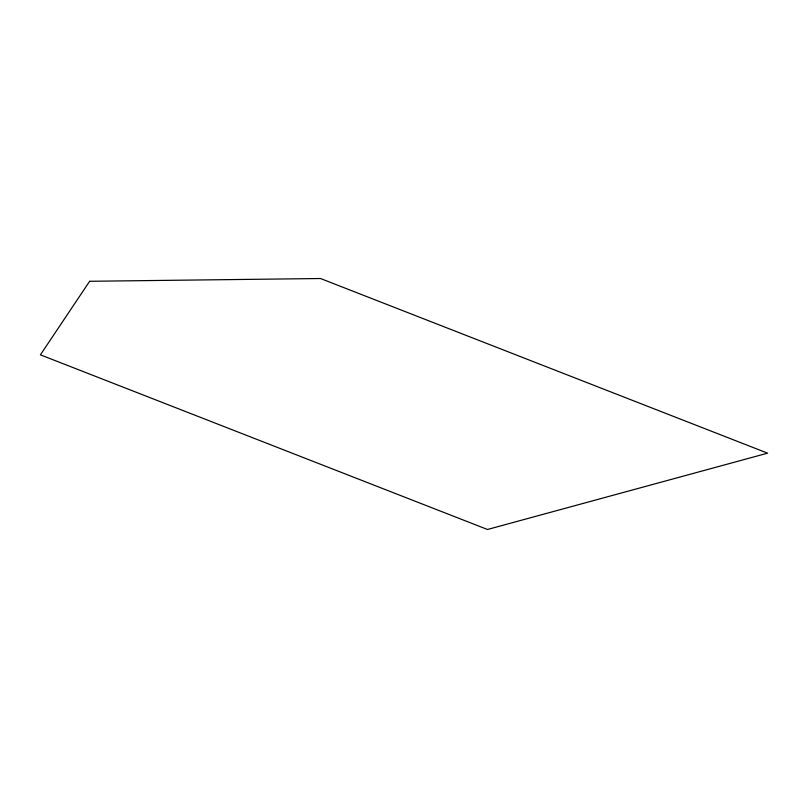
<?xml version="1.0" encoding="UTF-8"?>
<svg xmlns="http://www.w3.org/2000/svg" width="808" height="808" viewBox="0 0 808 808"><rect width="100%" height="100%" fill="white"/><g stroke="black" fill="none" stroke-linecap="round" stroke-linejoin="round"><path stroke-width="1.21" d="M89.638 281.285L40.4 354.833L487.487 529.482L767.6 453.167L320.513 278.518L89.638 281.285"/></g></svg>
